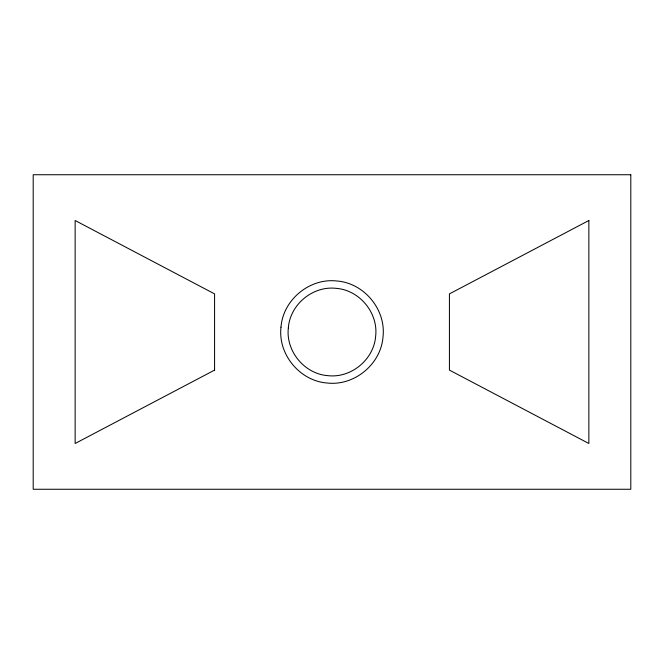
<?xml version="1.0" encoding="UTF-8"?>
<svg xmlns="http://www.w3.org/2000/svg" width="664" height="664" viewBox="0 0 664 664"><rect width="100%" height="100%" fill="white"/><g stroke="black" fill="none" stroke-linecap="round" stroke-linejoin="round"><path stroke-width="1" d="M280.988 327.169C277.826 354.385 299.846 381.003 327.169 383.012C354.385 386.174 381.003 364.154 383.012 336.831C386.174 309.615 364.154 282.997 336.831 280.988C309.615 277.826 282.997 299.846 280.988 327.169M288.342 327.867C285.636 351.156 304.477 373.94 327.867 375.658C351.156 378.364 373.94 359.523 375.658 336.133C378.364 312.844 359.523 290.06 336.133 288.342C312.844 285.636 290.06 304.477 288.342 327.867M214.58 370.105L75.14 443.494L75.14 220.506L214.58 293.895L214.58 370.105M588.86 220.506L449.42 293.895L449.42 370.105L588.86 443.494L588.86 220.506M630.8 174.74L33.2 174.74L33.2 489.26L630.8 489.26L630.8 174.74"/></g></svg>
